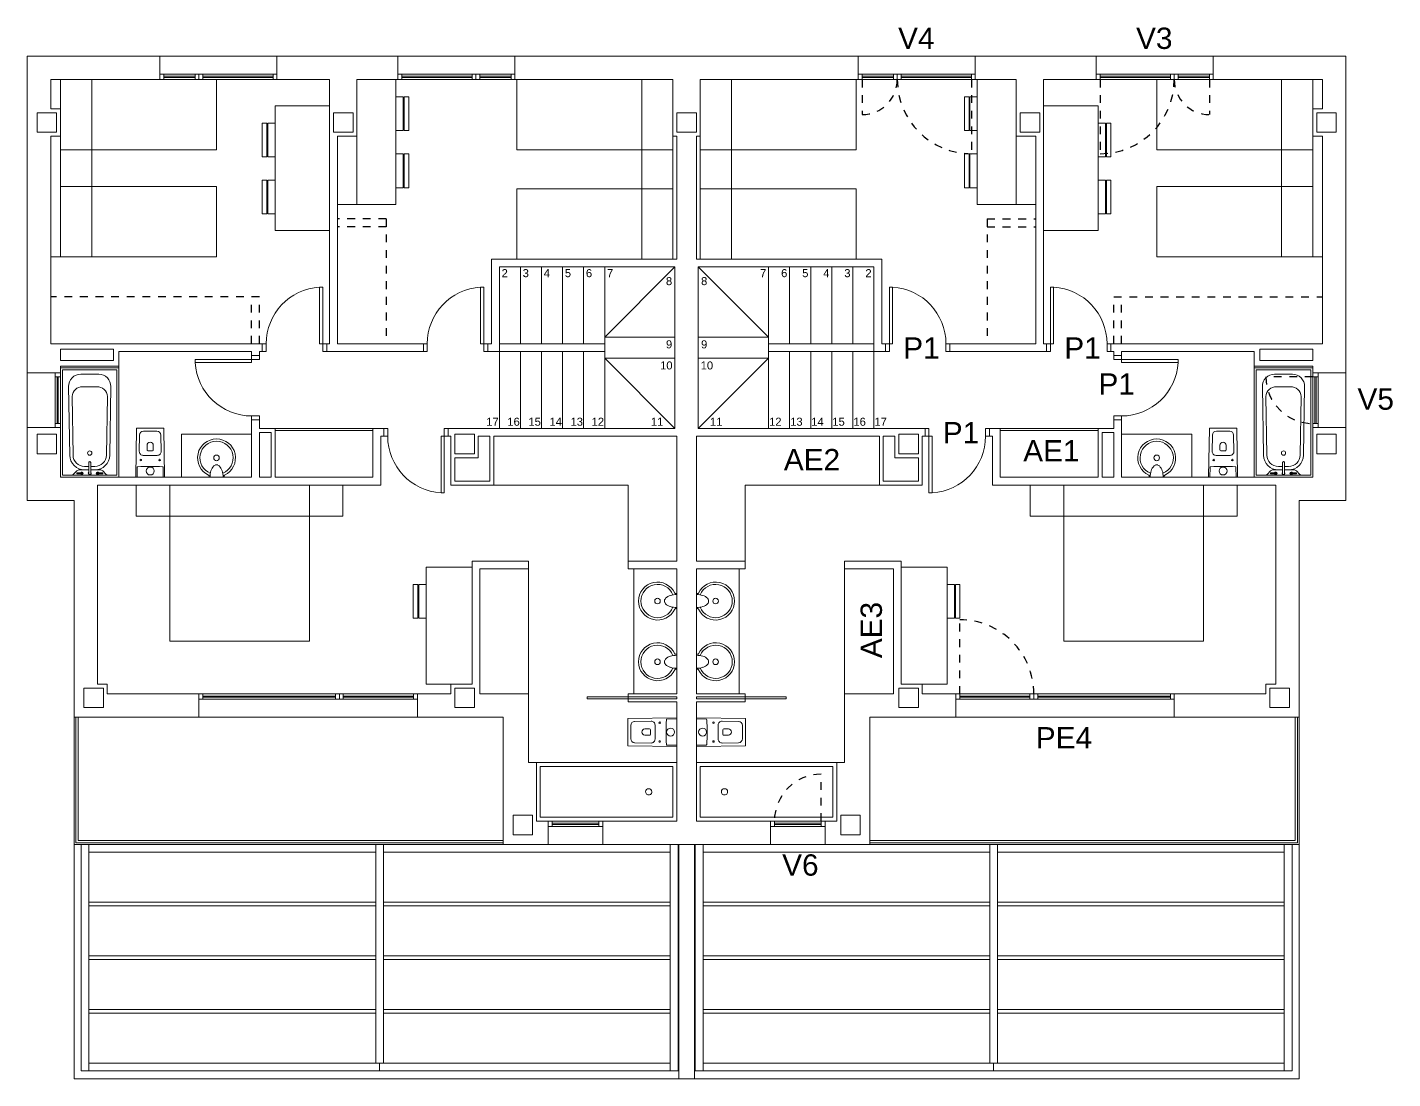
# Model space of a CAD drawing. Header units: millimetres. Extents: x 441156 to 441653, y 4514887 to 4515266.
# Drawn here: x 441623.88 to 441641.38, y 4515226.22 to 4515239.69 of the extents above; entities that cross this region are included whole.
import ezdxf
from ezdxf.enums import TextEntityAlignment as Align

# ---------------------------------------------------------------- set-up
doc = ezdxf.new("R2010")
doc.units = ezdxf.units.MM
doc.linetypes.add('CONTINUA', pattern=[0])
doc.linetypes.add('RAYITAS', pattern=[0.375, 0.25, -0.125])
doc.layers.add('01_muebles_B', color=254, linetype='Continuous', lineweight=5)
for name, color, linetype in [('01_pilares primera', 6, 'Continuous'), ('01_proyeccion', 36, 'RAYITAS'), ('01_proyección', 4, 'RAYITAS')]:
    doc.layers.add(name, color=color, linetype=linetype)
doc.styles.add('NIEVES2', font='sanss___.ttf')

# ---------------------------------------------------------------- blocks, each defined once
blk = doc.blocks.new('P725-10')
for p, q in [((-0.05, 0.824), (-0.091, 0.824)), ((-0.091, 0.824), (-0.091, 0.1)), ((-0.05, 0.824), (-0.05, 0)), ((-0.775, 0.1), (-0.825, 0.1)), ((-0.825, 0), (-0.775, 0)), ((-0.775, 0.1), (-0.775, 0)), ((0, 0.1), (-0.091, 0.1)), ((-0.05, 0), (0, 0))]:
    blk.add_line(p, q)
blk.add_arc((-0.05, 0.1), 0.725, 93.2758, 180)
blk = doc.blocks.new('A$C1029795F')
at = {"layer": '01_muebles_B', "linetype": 'CONTINUA'}
for p, q in [((0, 13.1, 0), (0, 9.043)), ((0, 13.1, 0), (1.7, 13.1, 0)), ((1.7, 13.1, 0), (1.7, 12.8, 0)), ((3.2, 13.1, 0), (1.7, 13.1, 0)), ((3.2, 13.1, 0), (3.2, 12.8, 0)), ((3.2, 13.1, 0), (4.75, 13.1, 0)), ((4.75, 13.1, 0), (4.75, 12.8, 0)), ((6.25, 13.1, 0), (4.75, 13.1, 0)), ((6.25, 13.1, 0), (6.25, 12.8, 0)), ((6.25, 13.1, 0), (10.65, 13.1, 0)), ((10.65, 13.1, 0), (6.25, 13.1, 0)), ((10.65, 13.1, 0), (10.65, 12.8, 0)), ((10.65, 13.1, 0), (12.15, 13.1, 0)), ((13.7, 13.1, 0), (12.15, 13.1, 0)), ((12.15, 13.1, 0), (12.15, 12.8, 0)), ((13.7, 13.1, 0), (13.7, 12.8, 0)), ((13.7, 13.1, 0), (15.2, 13.1, 0)), ((15.2, 13.1, 0), (15.2, 12.8, 0)), ((16.9, 13.1, 0), (15.2, 13.1, 0)), ((16.9, 13.1, 0), (16.9, 9.043, 0)), ((0.3, 12.8, 0), (0.3, 12.425, 0)), ((0.3, 12.8, 0), (1.7, 12.8, 0)), ((0.825, 12.8, 0), (0.825, 11.9, 0)), ((1.7, 12.87, 0), (3.2, 12.87, 0)), ((1.7, 12.8, 0), (3.2, 12.8, 0)), ((1.75, 12.87, 0), (1.75, 12.8, 0)), ((1.75, 12.842, 0), (2.15, 12.842, 0)), ((1.75, 12.828, 0), (2.15, 12.828, 0)), ((2.15, 12.87, 0), (2.15, 12.8, 0)), ((2.2, 12.87, 0), (2.2, 12.8, 0)), ((2.25, 12.87, 0), (2.25, 12.8, 0)), ((2.25, 12.842, 0), (3.15, 12.842, 0)), ((2.25, 12.828, 0), (3.15, 12.828, 0)), ((3.15, 12.87, 0), (3.15, 12.8, 0)), ((3.2, 12.8, 0), (3.875, 12.8, 0)), ((3.875, 12.8, 0), (3.875, 9.415, 0)), ((4.225, 12.075, 0), (4.225, 12.8, 0)), ((4.225, 12.8, 0), (4.75, 12.8, 0)), ((4.725, 11.2, 0), (4.725, 12.8, 0)), ((6.25, 12.87, 0), (4.75, 12.87, 0)), ((6.25, 12.8, 0), (4.75, 12.8, 0)), ((4.8, 12.87, 0), (4.8, 12.8, 0)), ((5.7, 12.842, 0), (4.8, 12.842, 0)), ((5.7, 12.828, 0), (4.8, 12.828, 0)), ((5.7, 12.87, 0), (5.7, 12.8, 0)), ((5.75, 12.87, 0), (5.75, 12.8, 0)), ((5.8, 12.87, 0), (5.8, 12.8, 0)), ((6.2, 12.842, 0), (5.8, 12.842, 0)), ((6.2, 12.828, 0), (5.8, 12.828, 0)), ((6.2, 12.87, 0), (6.2, 12.8, 0)), ((6.25, 12.8, 0), (8.275, 12.8, 0)), ((7.875, 12.8, 0), (7.875, 11.9, 0)), ((8.275, 12.075, 0), (8.275, 12.8, 0)), ((8.625, 12.075, 0), (8.625, 12.8, 0)), ((10.65, 12.8, 0), (8.625, 12.8, 0)), ((9.025, 12.8, 0), (9.025, 11.9, 0)), ((10.65, 12.87, 0), (12.15, 12.87, 0)), ((10.65, 12.8, 0), (12.15, 12.8, 0)), ((10.7, 12.87, 0), (10.7, 12.8, 0)), ((10.7, 12.842, 0), (11.1, 12.842, 0)), ((10.7, 12.828, 0), (11.1, 12.828, 0)), ((11.1, 12.87, 0), (11.1, 12.8, 0)), ((11.15, 12.87, 0), (11.15, 12.8, 0)), ((11.2, 12.87, 0), (11.2, 12.8, 0)), ((11.2, 12.842, 0), (12.1, 12.842, 0)), ((11.2, 12.828, 0), (12.1, 12.828, 0)), ((12.1, 12.87, 0), (12.1, 12.8, 0)), ((12.675, 12.8, 0), (12.15, 12.8, 0)), ((12.175, 11.2, 0), (12.175, 12.8, 0)), ((12.675, 12.075, 0), (12.675, 12.8, 0)), ((13.025, 12.8, 0), (13.025, 9.415, 0)), ((13.7, 12.8, 0), (13.025, 12.8, 0)), ((15.2, 12.87, 0), (13.7, 12.87, 0)), ((15.2, 12.8, 0), (13.7, 12.8, 0)), ((13.75, 12.87, 0), (13.75, 12.8, 0)), ((14.65, 12.842, 0), (13.75, 12.842, 0)), ((14.65, 12.828, 0), (13.75, 12.828, 0)), ((14.65, 12.87, 0), (14.65, 12.8, 0)), ((14.7, 12.87, 0), (14.7, 12.8, 0)), ((14.75, 12.87, 0), (14.75, 12.8, 0)), ((15.15, 12.842, 0), (14.75, 12.842, 0)), ((15.15, 12.828, 0), (14.75, 12.828, 0)), ((15.15, 12.87, 0), (15.15, 12.8, 0)), ((16.6, 12.8, 0), (15.2, 12.8, 0)), ((16.075, 12.8, 0), (16.075, 11.9, 0)), ((16.6, 12.8, 0), (16.6, 12.425, 0)), ((3.175, 10.865, 0), (3.175, 12.465, 0)), ((3.875, 12.465, 0), (3.175, 12.465, 0)), ((13.025, 12.465, 0), (13.725, 12.465, 0)), ((13.725, 10.865, 0), (13.725, 12.465, 0)), ((0.3, 12.075, 0), (0.3, 9.415, 0)), ((3.975, 12.075, 0), (3.975, 9.415, 0)), ((8.275, 12.075, 0), (8.275, 10.5, 0)), ((8.275, 12.075, 0), (8.325, 12.075, 0)), ((8.325, 12.075, 0), (8.325, 10.5, 0)), ((8.575, 12.075, 0), (8.575, 10.5, 0)), ((8.575, 12.075, 0), (8.625, 12.075, 0)), ((8.625, 12.075, 0), (8.625, 10.5, 0)), ((12.925, 12.075, 0), (12.925, 9.415, 0)), ((16.6, 12.075, 0), (16.6, 9.415, 0)), ((0.825, 11.43, 0), (0.825, 10.53, 0)), ((7.875, 11.4, 0), (7.875, 10.5, 0)), ((9.025, 11.4, 0), (9.025, 10.5, 0)), ((16.075, 11.43, 0), (16.075, 10.53, 0)), ((3.975, 11.2, 0), (4.725, 11.2, 0)), ((12.925, 11.2, 0), (12.175, 11.2, 0)), ((3.875, 10.865, 0), (3.175, 10.865, 0)), ((13.025, 10.865, 0), (13.725, 10.865, 0)), ((0.425, 10.53, 0), (0.3, 10.53, 0)), ((5.95, 10.5, 0), (8.325, 10.5, 0)), ((5.95, 9.415, 0), (5.95, 10.5, 0)), ((10.95, 10.5, 0), (8.575, 10.5, 0)), ((10.95, 9.415, 0), (10.95, 10.5, 0)), ((16.475, 10.53, 0), (16.6, 10.53, 0)), ((6.05, 10.4, 0), (8.3, 10.4, 0)), ((6.05, 9.315, 0), (6.05, 10.4, 0)), ((6.32, 9.415, 0), (6.32, 10.4, 0)), ((6.59, 9.415, 0), (6.59, 10.4, 0)), ((6.86, 9.415, 0), (6.86, 10.4, 0)), ((7.13, 9.415, 0), (7.13, 10.4, 0)), ((7.4, 9.5, 0), (7.4, 10.4, 0)), ((7.4, 9.5, 0), (8.3, 10.4, 0)), ((8.3, 8.33, 0), (8.3, 10.4, 0)), ((10.85, 10.4, 0), (8.6, 10.4, 0)), ((9.5, 9.5, 0), (8.6, 10.4, 0)), ((8.6, 8.33, 0), (8.6, 10.4, 0)), ((9.5, 9.5, 0), (9.5, 10.4, 0)), ((9.77, 9.415, 0), (9.77, 10.4, 0)), ((10.04, 9.415, 0), (10.04, 10.4, 0)), ((10.31, 9.415, 0), (10.31, 10.4, 0)), ((10.58, 9.415, 0), (10.58, 10.4, 0)), ((10.85, 9.315, 0), (10.85, 10.4, 0)), ((7.4, 9.5, 0), (7.4, 8.33, 0)), ((7.4, 9.5, 0), (8.3, 9.5, 0)), ((9.5, 9.5, 0), (8.6, 9.5, 0)), ((9.5, 9.5, 0), (9.5, 8.33, 0)), ((3.012, 9.415, 0), (0.3, 9.415, 0)), ((2.875, 9.315, 0), (1.175, 9.315, 0)), ((1.175, 9.13, 0), (1.175, 9.315, 0)), ((2.875, 9.315, 0), (2.875, 9.265, 0)), ((3.012, 9.315, 0), (2.975, 9.315, 0)), ((2.975, 9.315, 0), (2.975, 9.265, 0)), ((3.012, 9.415, 0), (3.012, 9.315, 0)), ((3.875, 9.415, 0), (3.837, 9.415, 0)), ((3.837, 9.415, 0), (3.837, 9.315, 0)), ((5.076, 9.315, 0), (3.837, 9.315, 0)), ((5.076, 9.415, 0), (3.975, 9.415, 0)), ((5.076, 9.415, 0), (5.076, 9.315, 0)), ((5.95, 9.415, 0), (5.901, 9.415, 0)), ((5.901, 9.415, 0), (5.901, 9.315, 0)), ((6.05, 9.315, 0), (5.901, 9.315, 0)), ((6.05, 9.415, 0), (7.4, 9.415, 0)), ((6.05, 9.315, 0), (6.05, 8.33, 0)), ((6.05, 9.315, 0), (7.4, 9.315, 0)), ((6.32, 9.315, 0), (6.32, 8.33, 0)), ((6.59, 9.315, 0), (6.59, 8.33, 0)), ((6.86, 9.315, 0), (6.86, 8.33, 0)), ((7.13, 9.315, 0), (7.13, 8.33, 0)), ((7.4, 9.315, 0), (7.4, 9.23, 0)), ((10.85, 9.415, 0), (9.5, 9.415, 0)), ((9.5, 9.315, 0), (9.5, 9.23, 0)), ((10.85, 9.315, 0), (9.5, 9.315, 0)), ((9.77, 9.315, 0), (9.77, 8.33, 0)), ((10.04, 9.315, 0), (10.04, 8.33, 0)), ((10.31, 9.315, 0), (10.31, 8.33, 0)), ((10.58, 9.315, 0), (10.58, 8.33, 0)), ((10.85, 9.315, 0), (10.85, 8.33, 0)), ((10.85, 9.315, 0), (10.999, 9.315, 0)), ((10.95, 9.415, 0), (10.999, 9.415, 0)), ((10.999, 9.415, 0), (10.999, 9.315, 0)), ((11.824, 9.415, 0), (12.925, 9.415, 0)), ((11.824, 9.415, 0), (11.824, 9.315, 0)), ((11.824, 9.315, 0), (13.063, 9.315, 0)), ((13.025, 9.415, 0), (13.063, 9.415, 0)), ((13.063, 9.415, 0), (13.063, 9.315, 0)), ((13.888, 9.415, 0), (16.6, 9.415, 0)), ((13.888, 9.415, 0), (13.888, 9.315, 0)), ((13.888, 9.315, 0), (13.925, 9.315, 0)), ((13.925, 9.315, 0), (13.925, 9.265, 0)), ((14.025, 9.315, 0), (15.725, 9.315, 0)), ((14.025, 9.315, 0), (14.025, 9.265, 0)), ((15.725, 9.13, 0), (15.725, 9.315, 0)), ((1.175, 9.13, 0), (0.425, 9.13, 0)), ((0.425, 9.043), (0.425, 9.13, 0)), ((0.425, 7.705, 0), (0.425, 9.105, 0)), ((1.175, 9.105, 0), (0.425, 9.105, 0)), ((1.175, 9.105, 0), (1.175, 9.13, 0)), ((1.175, 7.705, 0), (1.175, 9.105, 0)), ((2.875, 9.265, 0), (2.975, 9.265, 0)), ((7.4, 9.23, 0), (8.3, 9.23, 0)), ((7.4, 9.23, 0), (8.3, 8.33, 0)), ((9.5, 9.23, 0), (8.6, 9.23, 0)), ((9.5, 9.23, 0), (8.6, 8.33, 0)), ((14.025, 9.265, 0), (13.925, 9.265, 0)), ((15.725, 9.105, 0), (15.725, 9.13, 0)), ((15.725, 9.13, 0), (16.475, 9.13, 0)), ((15.725, 7.705, 0), (15.725, 9.105, 0)), ((15.725, 9.105, 0), (16.475, 9.105, 0)), ((16.475, 9.043), (16.475, 9.13, 0)), ((16.475, 7.705, 0), (16.475, 9.105, 0)), ((0, 8.343), (0, 9.043)), ((0, 9.043), (0.425, 9.043)), ((0.355, 8.343), (0.355, 9.043)), ((0.425, 8.993), (0.355, 8.993)), ((0.383, 8.393), (0.383, 8.993)), ((0.397, 8.393), (0.397, 8.993)), ((0.425, 8.343), (0.425, 9.043)), ((1.149, 9.079, 0), (0.451, 9.079, 0)), ((0.451, 9.079, 0), (0.451, 7.731, 0)), ((0.685, 9.025, 0), (0.915, 9.025, 0)), ((1.149, 7.731, 0), (1.149, 9.079, 0)), ((15.751, 7.731, 0), (15.751, 9.079, 0)), ((15.751, 9.079, 0), (16.449, 9.079, 0)), ((16.215, 9.025, 0), (15.985, 9.025, 0)), ((16.449, 9.079, 0), (16.449, 7.731, 0)), ((16.9, 9.043), (16.475, 9.043)), ((16.475, 8.343), (16.475, 9.043)), ((16.475, 8.993), (16.545, 8.993)), ((16.503, 8.393), (16.503, 8.993)), ((16.517, 8.393), (16.517, 8.993)), ((16.545, 8.343), (16.545, 9.043)), ((16.9, 8.343), (16.9, 9.043)), ((0.544, 7.987, 0), (0.53, 8.867, 0)), ((0.71, 8.865, 0), (0.89, 8.865, 0)), ((1.056, 7.987, 0), (1.07, 8.867, 0)), ((15.844, 7.987, 0), (15.83, 8.867, 0)), ((16.19, 8.865, 0), (16.01, 8.865, 0)), ((16.356, 7.987, 0), (16.37, 8.867, 0)), ((0.586, 7.988, 0), (0.574, 8.739, 0)), ((1.014, 7.988, 0), (1.026, 8.739, 0)), ((15.886, 7.988, 0), (15.874, 8.739, 0)), ((16.314, 7.988, 0), (16.326, 8.739, 0)), ((2.875, 8.455, 0), (2.875, 7.705, 0)), ((2.875, 8.44, 0), (2.975, 8.44, 0)), ((2.975, 8.455, 0), (2.975, 8.33, 0)), ((13.925, 8.455, 0), (13.925, 8.33, 0)), ((14.025, 8.44, 0), (13.925, 8.44, 0)), ((14.025, 8.455, 0), (14.025, 7.705, 0)), ((0, 8.343), (0, 7.405, 0)), ((0, 8.343), (0.425, 8.343)), ((0.425, 8.393), (0.355, 8.393)), ((0.425, 8.343), (0.425, 7.705, 0)), ((1.439, 8.246, 0), (1.435, 8.036, 0)), ((1.661, 8.295, 0), (1.489, 8.295, 0)), ((1.711, 8.246, 0), (1.715, 8.036, 0)), ((2.875, 8.255, 0), (1.975, 8.255, 0)), ((1.975, 7.705, 0), (1.975, 8.255, 0)), ((2.975, 8.33, 0), (3.175, 8.33, 0)), ((2.975, 8.28, 0), (2.975, 7.705, 0)), ((2.975, 8.28, 0), (3.125, 8.28, 0)), ((3.125, 8.28, 0), (3.125, 7.705, 0)), ((4.43, 8.33, 0), (3.175, 8.33, 0)), ((3.175, 8.33, 0), (3.175, 7.705, 0)), ((4.43, 8.305, 0), (3.175, 8.305, 0)), ((4.569, 8.33, 0), (4.43, 8.33, 0)), ((4.43, 8.33, 0), (4.43, 7.705, 0)), ((4.569, 8.23, 0), (4.53, 8.23, 0)), ((4.53, 8.23, 0), (4.53, 7.605, 0)), ((4.569, 8.23, 0), (4.569, 8.33, 0)), ((8.3, 8.33, 0), (5.394, 8.33, 0)), ((5.394, 8.23, 0), (5.394, 8.33, 0)), ((5.43, 8.23, 0), (5.394, 8.23, 0)), ((5.43, 8.23, 0), (5.43, 7.605, 0)), ((5.93, 8.23, 0), (5.78, 8.23, 0)), ((5.78, 8.23, 0), (5.78, 7.955, 0)), ((5.93, 8.23, 0), (5.93, 7.655, 0)), ((8.325, 8.23, 0), (5.98, 8.23, 0)), ((5.98, 8.23, 0), (5.98, 7.605, 0)), ((8.325, 8.23, 0), (8.325, 6.63, 0)), ((8.575, 8.23, 0), (8.575, 6.63, 0)), ((8.575, 8.23, 0), (10.92, 8.23, 0)), ((8.6, 8.33, 0), (11.506, 8.33, 0)), ((10.92, 8.23, 0), (10.92, 7.605, 0)), ((10.97, 8.23, 0), (11.12, 8.23, 0)), ((10.97, 8.23, 0), (10.97, 7.655, 0)), ((11.12, 8.23, 0), (11.12, 7.955, 0)), ((11.47, 8.23, 0), (11.506, 8.23, 0)), ((11.47, 8.23, 0), (11.47, 7.605, 0)), ((11.506, 8.23, 0), (11.506, 8.33, 0)), ((12.331, 8.33, 0), (12.47, 8.33, 0)), ((12.331, 8.23, 0), (12.331, 8.33, 0)), ((12.331, 8.23, 0), (12.37, 8.23, 0)), ((12.37, 8.23, 0), (12.37, 7.605, 0)), ((12.47, 8.33, 0), (12.47, 7.705, 0)), ((12.47, 8.33, 0), (13.725, 8.33, 0)), ((12.47, 8.305, 0), (13.725, 8.305, 0)), ((13.925, 8.33, 0), (13.725, 8.33, 0)), ((13.725, 8.33, 0), (13.725, 7.705, 0)), ((13.925, 8.28, 0), (13.775, 8.28, 0)), ((13.775, 8.28, 0), (13.775, 7.705, 0)), ((13.925, 8.28, 0), (13.925, 7.705, 0)), ((14.025, 8.255, 0), (14.925, 8.255, 0)), ((14.925, 7.705, 0), (14.925, 8.255, 0)), ((15.189, 8.246, 0), (15.185, 8.036, 0)), ((15.239, 8.295, 0), (15.411, 8.295, 0)), ((15.461, 8.246, 0), (15.465, 8.036, 0)), ((16.475, 8.393), (16.545, 8.393)), ((16.9, 8.343), (16.475, 8.343)), ((16.475, 8.343), (16.475, 7.705, 0)), ((16.9, 8.343), (16.9, 7.405, 0)), ((1.535, 8.055, 0), (1.535, 8.115, 0)), ((1.615, 8.055, 0), (1.615, 8.115, 0)), ((15.285, 8.055, 0), (15.285, 8.115, 0)), ((15.365, 8.055, 0), (15.365, 8.115, 0)), ((0.787, 7.755, 0), (0.787, 7.893, 0)), ((0.813, 7.893, 0), (0.813, 7.755, 0)), ((1.665, 7.985, 0), (1.485, 7.985, 0)), ((1.605, 8.045, 0), (1.545, 8.045, 0)), ((5.78, 7.955, 0), (5.48, 7.955, 0)), ((5.48, 7.955, 0), (5.48, 7.655, 0)), ((11.12, 7.955, 0), (11.42, 7.955, 0)), ((11.42, 7.955, 0), (11.42, 7.655, 0)), ((15.235, 7.985, 0), (15.415, 7.985, 0)), ((15.295, 8.045, 0), (15.355, 8.045, 0)), ((16.087, 7.893, 0), (16.087, 7.755, 0)), ((16.113, 7.755, 0), (16.113, 7.893, 0)), ((1.175, 7.705, 0), (0.425, 7.705, 0)), ((0.425, 7.705, 0), (2.875, 7.705, 0)), ((0.451, 7.731, 0), (1.149, 7.731, 0)), ((0.633, 7.785, 0), (0.594, 7.746, 0)), ((0.634, 7.763, 0), (0.7, 7.763, 0)), ((0.634, 7.763, 0), (0.634, 7.748, 0)), ((0.634, 7.748, 0), (0.7, 7.748, 0)), ((0.734, 7.8, 0), (0.669, 7.8, 0)), ((0.734, 7.842, 0), (0.787, 7.842, 0)), ((0.734, 7.8, 0), (0.787, 7.8, 0)), ((0.813, 7.842, 0), (0.866, 7.842, 0)), ((0.813, 7.8, 0), (0.866, 7.8, 0)), ((0.866, 7.8, 0), (0.931, 7.8, 0)), ((0.966, 7.763, 0), (0.9, 7.763, 0)), ((0.9, 7.748, 0), (0.966, 7.748, 0)), ((0.966, 7.748, 0), (0.966, 7.763, 0)), ((0.967, 7.785, 0), (1.006, 7.746, 0)), ((1.409, 7.832, 0), (1.407, 7.705, 0)), ((1.741, 7.832, 0), (1.743, 7.705, 0)), ((2.328, 7.707, 0), (2.329, 7.722, 0)), ((2.519, 7.705, 0), (2.331, 7.705, 0)), ((2.41, 7.862, 0), (2.44, 7.862, 0)), ((2.522, 7.707, 0), (2.521, 7.722, 0)), ((3.125, 7.705, 0), (2.975, 7.705, 0)), ((4.43, 7.705, 0), (3.175, 7.705, 0)), ((12.47, 7.705, 0), (13.725, 7.705, 0)), ((13.775, 7.705, 0), (13.925, 7.705, 0)), ((16.475, 7.705, 0), (14.025, 7.705, 0)), ((14.378, 7.707, 0), (14.379, 7.722, 0)), ((14.381, 7.705, 0), (14.569, 7.705, 0)), ((14.49, 7.862, 0), (14.46, 7.862, 0)), ((14.572, 7.707, 0), (14.571, 7.722, 0)), ((15.159, 7.832, 0), (15.157, 7.705, 0)), ((15.491, 7.832, 0), (15.493, 7.705, 0)), ((15.725, 7.705, 0), (16.475, 7.705, 0)), ((16.449, 7.731, 0), (15.751, 7.731, 0)), ((15.933, 7.785, 0), (15.894, 7.746, 0)), ((15.934, 7.763, 0), (16, 7.763, 0)), ((15.934, 7.748, 0), (15.934, 7.763, 0)), ((16, 7.748, 0), (15.934, 7.748, 0)), ((16.034, 7.8, 0), (15.969, 7.8, 0)), ((16.087, 7.842, 0), (16.034, 7.842, 0)), ((16.087, 7.8, 0), (16.034, 7.8, 0)), ((16.166, 7.842, 0), (16.113, 7.842, 0)), ((16.166, 7.8, 0), (16.113, 7.8, 0)), ((16.166, 7.8, 0), (16.231, 7.8, 0)), ((16.266, 7.763, 0), (16.2, 7.763, 0)), ((16.266, 7.748, 0), (16.2, 7.748, 0)), ((16.266, 7.763, 0), (16.266, 7.748, 0)), ((16.267, 7.785, 0), (16.306, 7.746, 0)), ((0.9, 7.605, 0), (0.9, 5.055, 0)), ((4.53, 7.605, 0), (0.9, 7.605, 0)), ((5.98, 7.605, 0), (5.43, 7.605, 0)), ((5.48, 7.655, 0), (5.93, 7.655, 0)), ((5.98, 7.605, 0), (7.7, 7.605, 0)), ((7.7, 7.605, 0), (7.7, 6.63, 0)), ((9.2, 7.605, 0), (9.2, 6.63, 0)), ((10.92, 7.605, 0), (9.2, 7.605, 0)), ((10.92, 7.605, 0), (11.47, 7.605, 0)), ((11.42, 7.655, 0), (10.97, 7.655, 0)), ((12.37, 7.605, 0), (16, 7.605, 0)), ((0.6, 7.405, 0), (0, 7.405, 0)), ((0.6, 7.405, 0), (0.6, 4.63, 0)), ((16.3, 7.405, 0), (16.3, 4.63, 0)), ((16.3, 7.405, 0), (16.9, 7.405, 0)), ((3.615, 7.205, 0), (1.825, 7.205, 0)), ((13.285, 7.205, 0), (15.075, 7.205, 0)), ((5.7, 6.63, 0), (6.425, 6.63, 0)), ((5.8, 6.53, 0), (5.8, 4.93, 0)), ((5.8, 6.53, 0), (6.425, 6.53, 0)), ((6.425, 6.53, 0), (6.425, 6.63, 0)), ((6.425, 6.53, 0), (6.425, 4.93, 0)), ((7.7, 6.63, 0), (8.325, 6.63, 0)), ((7.7, 6.53, 0), (7.7, 6.63, 0)), ((7.7, 6.53, 0), (8.325, 6.53, 0)), ((7.775, 6.53, 0), (7.775, 4.93, 0)), ((8.325, 6.53, 0), (8.325, 4.93, 0)), ((9.2, 6.63, 0), (8.575, 6.63, 0)), ((8.575, 6.53, 0), (8.575, 4.93, 0)), ((8.575, 6.53, 0), (8.575, 4.93, 0)), ((9.2, 6.53, 0), (8.575, 6.53, 0)), ((9.125, 6.53, 0), (9.125, 4.93, 0)), ((9.2, 6.53, 0), (9.2, 6.63, 0)), ((11.2, 6.63, 0), (10.475, 6.63, 0)), ((10.475, 6.53, 0), (10.475, 6.63, 0)), ((10.475, 6.53, 0), (10.475, 4.93, 0)), ((11.1, 6.53, 0), (10.475, 6.53, 0)), ((11.1, 6.53, 0), (11.1, 4.93, 0)), ((8.168, 6.104, 0), (8.168, 6.134, 0)), ((8.323, 6.215, 0), (8.308, 6.215, 0)), ((8.325, 6.213, 0), (8.325, 6.025, 0)), ((8.575, 6.213, 0), (8.575, 6.025, 0)), ((8.577, 6.215, 0), (8.592, 6.215, 0)), ((8.732, 6.104, 0), (8.732, 6.134, 0)), ((8.323, 6.022, 0), (8.308, 6.023, 0)), ((8.577, 6.022, 0), (8.592, 6.023, 0)), ((8.323, 5.438, 0), (8.308, 5.437, 0)), ((8.325, 5.247, 0), (8.325, 5.435, 0)), ((8.575, 5.247, 0), (8.575, 5.435, 0)), ((8.577, 5.438, 0), (8.592, 5.437, 0)), ((8.168, 5.356, 0), (8.168, 5.326, 0)), ((8.732, 5.356, 0), (8.732, 5.326, 0)), ((8.323, 5.245, 0), (8.308, 5.245, 0)), ((8.577, 5.245, 0), (8.592, 5.245, 0)), ((2.2, 4.93, 0), (1.025, 4.93, 0)), ((2.2, 4.93, 0), (2.2, 4.63, 0)), ((5, 4.93, 0), (2.2, 4.93, 0)), ((2.25, 4.93, 0), (2.25, 4.86, 0)), ((2.25, 4.902, 0), (3.95, 4.902, 0)), ((3.95, 4.93, 0), (3.95, 4.86, 0)), ((4, 4.93, 0), (4, 4.86, 0)), ((4.05, 4.93, 0), (4.05, 4.86, 0)), ((4.95, 4.902, 0), (4.05, 4.902, 0)), ((4.95, 4.93, 0), (4.95, 4.86, 0)), ((5.43, 4.93, 0), (5, 4.93, 0)), ((5, 4.93, 0), (5, 4.63, 0)), ((6.425, 4.93, 0), (5.8, 4.93, 0)), ((6.425, 4.93, 0), (6.425, 4.05, 0)), ((7.7, 4.93, 0), (8.325, 4.93, 0)), ((7.7, 4.93, 0), (7.7, 4.894, 0)), ((9.2, 4.93, 0), (8.575, 4.93, 0)), ((9.2, 4.93, 0), (9.2, 4.894, 0)), ((10.475, 4.93, 0), (11.1, 4.93, 0)), ((10.475, 4.93, 0), (10.475, 4.05, 0)), ((11.47, 4.93, 0), (11.9, 4.93, 0)), ((11.9, 4.93, 0), (11.9, 4.63, 0)), ((11.9, 4.93, 0), (14.7, 4.93, 0)), ((11.95, 4.93, 0), (11.95, 4.86, 0)), ((11.95, 4.902, 0), (12.85, 4.902, 0)), ((12.85, 4.93, 0), (12.85, 4.86, 0)), ((12.9, 4.93, 0), (12.9, 4.86, 0)), ((12.95, 4.93, 0), (12.95, 4.86, 0)), ((14.65, 4.902, 0), (12.95, 4.902, 0)), ((14.65, 4.93, 0), (14.65, 4.86, 0)), ((14.7, 4.93, 0), (14.7, 4.63, 0)), ((5, 4.86, 0), (2.2, 4.86, 0)), ((2.25, 4.888, 0), (3.95, 4.888, 0)), ((4.95, 4.888, 0), (4.05, 4.888, 0)), ((7.7, 4.894, 0), (7.7, 4.866, 0)), ((7.7, 4.866, 0), (7.7, 4.83, 0)), ((7.7, 4.83, 0), (8.325, 4.83, 0)), ((8.325, 4.83, 0), (8.325, 3.3, 0)), ((8.575, 4.83, 0), (8.575, 3.3, 0)), ((9.2, 4.83, 0), (8.575, 4.83, 0)), ((9.2, 4.894, 0), (9.2, 4.866, 0)), ((9.2, 4.866, 0), (9.2, 4.83, 0)), ((11.9, 4.86, 0), (14.7, 4.86, 0)), ((11.95, 4.888, 0), (12.85, 4.888, 0)), ((14.65, 4.888, 0), (12.95, 4.888, 0)), ((2.2, 4.63, 0), (0.6, 4.63, 0)), ((0.6, 4.63, 0), (0.6, 3, 0)), ((0.62, 4.63, 0), (0.62, 3.02, 0)), ((0.65, 4.63, 0), (0.65, 3.05, 0)), ((2.2, 4.63, 0), (5, 4.63, 0)), ((6.1, 4.63, 0), (5, 4.63, 0)), ((6.1, 4.63, 0), (6.1, 3, 0)), ((7.784, 4.576, 0), (7.994, 4.58, 0)), ((8.198, 4.606, 0), (8.325, 4.608, 0)), ((8.702, 4.606), (8.575, 4.608)), ((9.116, 4.576), (8.906, 4.58)), ((10.8, 4.63, 0), (11.9, 4.63, 0)), ((10.8, 4.63, 0), (10.8, 3, 0)), ((14.7, 4.63, 0), (11.9, 4.63, 0)), ((14.7, 4.63, 0), (16.3, 4.63, 0)), ((16.25, 4.63, 0), (16.25, 3.05, 0)), ((16.28, 4.63, 0), (16.28, 3.02, 0)), ((16.3, 4.63, 0), (16.3, 3, 0)), ((7.735, 4.526, 0), (7.735, 4.354, 0)), ((7.975, 4.48, 0), (7.915, 4.48, 0)), ((7.975, 4.4, 0), (7.915, 4.4, 0)), ((7.985, 4.47, 0), (7.985, 4.41, 0)), ((8.045, 4.53, 0), (8.045, 4.35, 0)), ((8.855, 4.53), (8.855, 4.35)), ((8.915, 4.47), (8.915, 4.41)), ((8.925, 4.48), (8.985, 4.48)), ((8.925, 4.4), (8.985, 4.4)), ((9.165, 4.526), (9.165, 4.354)), ((7.784, 4.304, 0), (7.994, 4.3, 0)), ((8.198, 4.274, 0), (8.325, 4.272, 0)), ((8.702, 4.274), (8.575, 4.272)), ((9.116, 4.304), (8.906, 4.3)), ((6.525, 3.3, 0), (6.675, 3.3, 0)), ((7.375, 3.3, 0), (6.675, 3.3, 0)), ((6.675, 3.3, 0), (6.675, 3, 0)), ((7.375, 3.23, 0), (6.675, 3.23, 0)), ((6.725, 3.3, 0), (6.725, 3.23, 0)), ((7.325, 3.272, 0), (6.725, 3.272, 0)), ((7.325, 3.258, 0), (6.725, 3.258, 0)), ((7.325, 3.3, 0), (7.325, 3.23, 0)), ((7.375, 3.3, 0), (8.325, 3.3, 0)), ((7.375, 3.3, 0), (7.375, 3, 0)), ((9.525, 3.3, 0), (8.575, 3.3, 0)), ((9.525, 3.3, 0), (9.525, 3, 0)), ((9.525, 3.3, 0), (10.225, 3.3, 0)), ((9.525, 3.23, 0), (10.225, 3.23, 0)), ((9.575, 3.3, 0), (9.575, 3.23, 0)), ((9.575, 3.272, 0), (10.175, 3.272, 0)), ((9.575, 3.258, 0), (10.175, 3.258, 0)), ((10.175, 3.3, 0), (10.175, 3.23, 0)), ((10.225, 3.3, 0), (10.225, 3, 0)), ((10.375, 3.3, 0), (10.225, 3.3, 0)), ((0.6, 3, 0), (6.1, 3, 0)), ((0.6, 3, 0), (0.6, 0, 0)), ((0.62, 3.02, 0), (6.1, 3.02, 0)), ((0.65, 3.05, 0), (6.1, 3.05, 0)), ((0.69, 3, 0), (0.69, 0.1, 0)), ((0.79, 0.1, 0), (0.79, 3, 0)), ((4.465, 0.2, 0), (4.465, 3, 0)), ((4.565, 0.2, 0), (4.565, 3, 0)), ((6.1, 3, 0), (6.675, 3, 0)), ((7.375, 3, 0), (6.675, 3, 0)), ((7.375, 3, 0), (9.525, 3, 0)), ((8.24, 0.1, 0), (8.24, 3, 0)), ((8.34, 0.1, 0), (8.34, 3, 0)), ((8.35, 3, 0), (8.35, 0, 0)), ((8.35, 3, 0), (8.35, 0, 0)), ((8.55, 3, 0), (8.55, 0, 0)), ((8.55, 3, 0), (8.55, 0, 0)), ((8.56, 0.1, 0), (8.56, 3, 0)), ((8.66, 0.1, 0), (8.66, 3, 0)), ((9.525, 3, 0), (10.225, 3, 0)), ((10.8, 3, 0), (10.225, 3, 0)), ((16.25, 3.05, 0), (10.8, 3.05, 0)), ((16.28, 3.02, 0), (10.8, 3.02, 0)), ((16.3, 3, 0), (10.8, 3, 0)), ((12.335, 0.2, 0), (12.335, 3, 0)), ((12.435, 0.2, 0), (12.435, 3, 0)), ((16.11, 0.1, 0), (16.11, 3, 0)), ((16.21, 3, 0), (16.21, 0.1, 0)), ((16.3, 3, 0), (16.3, 0, 0)), ((4.465, 2.9, 0), (0.79, 2.9, 0)), ((8.24, 2.9, 0), (4.565, 2.9, 0)), ((8.66, 2.9, 0), (12.335, 2.9, 0)), ((12.435, 2.9, 0), (16.11, 2.9, 0)), ((0.79, 2.263, 0), (4.465, 2.263, 0)), ((0.79, 2.213, 0), (4.465, 2.213, 0)), ((4.565, 2.263, 0), (8.24, 2.263, 0)), ((4.565, 2.213, 0), (8.24, 2.213, 0)), ((12.335, 2.263, 0), (8.66, 2.263, 0)), ((12.335, 2.213, 0), (8.66, 2.213, 0)), ((16.11, 2.263, 0), (12.435, 2.263, 0)), ((16.11, 2.213, 0), (12.435, 2.213, 0)), ((0.79, 1.575, 0), (4.465, 1.575, 0)), ((4.565, 1.575, 0), (8.24, 1.575, 0)), ((12.335, 1.575, 0), (8.66, 1.575, 0)), ((16.11, 1.575, 0), (12.435, 1.575, 0)), ((0.79, 1.525, 0), (4.465, 1.525, 0)), ((4.565, 1.525, 0), (8.24, 1.525, 0)), ((12.335, 1.525, 0), (8.66, 1.525, 0)), ((16.11, 1.525, 0), (12.435, 1.525, 0)), ((0.79, 0.888, 0), (4.465, 0.888, 0)), ((4.565, 0.888, 0), (8.24, 0.888, 0)), ((12.335, 0.888, 0), (8.66, 0.888, 0)), ((16.11, 0.888, 0), (12.435, 0.888, 0)), ((0.79, 0.838, 0), (4.465, 0.838, 0)), ((4.565, 0.838, 0), (8.24, 0.838, 0)), ((12.335, 0.838, 0), (8.66, 0.838, 0)), ((16.11, 0.838, 0), (12.435, 0.838, 0)), ((8.24, 0.2, 0), (0.79, 0.2, 0)), ((4.515, 0.1, 0), (4.515, 0.2, 0)), ((4.515, 0.1, 0), (4.515, 0.2, 0)), ((8.66, 0.2, 0), (16.11, 0.2, 0)), ((12.385, 0.1, 0), (12.385, 0.2, 0)), ((12.385, 0.1, 0), (12.385, 0.2, 0)), ((8.35, 0, 0), (0.6, 0, 0)), ((8.34, 0.1, 0), (0.69, 0.1, 0)), ((8.55, 0, 0), (8.35, 0, 0)), ((8.35, 0, 0), (8.55, 0, 0)), ((8.55, 0, 0), (16.3, 0, 0)), ((8.56, 0.1, 0), (16.21, 0.1, 0))]:
    blk.add_line(p, q, dxfattribs=at)
at = {"layer": '01_muebles_B', "linetype": 'CONTINUA', "elevation": 0}
for points in [[(0.425, 11.9), (2.425, 11.9), (2.425, 12.8), (0.425, 12.8)], [(8.275, 11.9), (6.275, 11.9), (6.275, 12.8), (8.275, 12.8)], [(8.625, 11.9), (10.625, 11.9), (10.625, 12.8), (8.625, 12.8)], [(16.475, 11.9), (14.475, 11.9), (14.475, 12.8), (16.475, 12.8)], [(4.819, 12.578), (4.819, 12.146), (4.725, 12.146), (4.725, 12.578)], [(4.888, 12.578), (4.888, 12.146), (4.83, 12.146), (4.83, 12.578)], [(12.012, 12.578), (12.012, 12.146), (12.07, 12.146), (12.07, 12.578)], [(12.081, 12.578), (12.081, 12.146), (12.175, 12.146), (12.175, 12.578)], [(3.012, 12.242), (3.012, 11.811), (3.07, 11.811), (3.07, 12.242)], [(3.081, 12.242), (3.081, 11.811), (3.175, 11.811), (3.175, 12.242)], [(13.819, 12.242), (13.819, 11.811), (13.725, 11.811), (13.725, 12.242)], [(13.888, 12.242), (13.888, 11.811), (13.83, 11.811), (13.83, 12.242)], [(0.425, 11.43), (0.426, 11.9), (0.825, 11.9), (0.825, 11.43)], [(7.876, 11.4), (7.876, 11.9), (8.275, 11.9), (8.275, 11.4)], [(9.024, 11.4), (9.024, 11.9), (8.625, 11.9), (8.625, 11.4)], [(16.474, 11.43), (16.474, 11.9), (16.075, 11.9), (16.075, 11.43)], [(4.819, 11.846), (4.819, 11.414), (4.725, 11.414), (4.725, 11.846)], [(4.888, 11.846), (4.888, 11.414), (4.83, 11.414), (4.83, 11.846)], [(12.012, 11.846), (12.012, 11.414), (12.07, 11.414), (12.07, 11.846)], [(12.081, 11.846), (12.081, 11.414), (12.175, 11.414), (12.175, 11.846)], [(0.425, 10.53), (2.425, 10.53), (2.425, 11.43), (0.425, 11.43)], [(3.012, 11.511), (3.012, 11.079), (3.07, 11.079), (3.07, 11.511)], [(3.081, 11.511), (3.081, 11.079), (3.175, 11.079), (3.175, 11.511)], [(8.275, 10.5), (6.275, 10.5), (6.275, 11.4), (8.275, 11.4)], [(8.625, 10.5), (10.625, 10.5), (10.625, 11.4), (8.625, 11.4)], [(13.819, 11.511), (13.819, 11.079), (13.725, 11.079), (13.725, 11.511)], [(13.888, 11.511), (13.888, 11.079), (13.83, 11.079), (13.83, 11.511)], [(16.475, 10.53), (14.475, 10.53), (14.475, 11.43), (16.475, 11.43)], [(0.425, 9.345), (1.105, 9.345), (1.105, 9.2), (0.425, 9.2)], [(16.475, 9.345), (15.795, 9.345), (15.795, 9.2), (16.475, 9.2)], [(1.825, 7.605), (1.394, 7.604), (1.394, 7.205), (1.825, 7.205)], [(1.825, 5.605), (1.825, 7.605), (3.615, 7.605), (3.615, 5.605)], [(3.615, 7.605), (4.045, 7.604), (4.045, 7.205), (3.615, 7.205)], [(13.285, 7.605), (12.855, 7.604), (12.855, 7.205), (13.285, 7.205)], [(15.075, 5.605), (15.075, 7.605), (13.285, 7.605), (13.285, 5.605)], [(15.075, 7.605), (15.506, 7.604), (15.506, 7.205), (15.075, 7.205)], [(5.11, 5.055), (5.7, 5.055), (5.7, 6.555), (5.11, 6.555)], [(11.79, 5.055), (11.2, 5.055), (11.2, 6.555), (11.79, 6.555)], [(4.947, 6.332), (4.947, 5.901), (5.005, 5.901), (5.005, 6.332)], [(5.016, 6.332), (5.016, 5.901), (5.11, 5.901), (5.11, 6.332)], [(11.884, 6.332), (11.884, 5.901), (11.79, 5.901), (11.79, 6.332)], [(11.953, 6.332), (11.953, 5.901), (11.895, 5.901), (11.895, 6.332)], [(7.175, 4.894), (8.325, 4.894), (8.325, 4.866), (7.175, 4.866)], [(9.725, 4.894), (8.575, 4.894), (8.575, 4.866), (9.725, 4.866)], [(8.325, 4.05), (6.525, 4.05), (6.525, 3.3), (8.325, 3.3)], [(8.575, 4.05), (10.375, 4.05), (10.375, 3.3), (8.575, 3.3)], [(8.275, 4), (6.575, 4), (6.575, 3.35), (8.275, 3.35)], [(8.625, 4), (10.325, 4), (10.325, 3.35), (8.625, 3.35)]]:
    blk.add_lwpolyline(points, close=True, dxfattribs=at)
at = {"layer": '01_muebles_B', "linetype": 'CONTINUA'}
for points in [[(0.3, 12.425), (0.425, 12.425), (0.425, 12.075)], [(16.6, 12.425), (16.475, 12.425), (16.475, 12.075)], [(12.725, 12.125), (12.975, 12.125), (12.975, 12.375), (12.725, 12.375), (12.725, 12.125), (12.725, 12.125)], [(0.425, 12.075), (0.3, 12.075)], [(4.225, 12.075), (3.975, 12.075)], [(12.675, 12.075), (12.925, 12.075)], [(16.475, 12.075), (16.6, 12.075)], [(16, 7.605), (16, 5.055), (15.875, 5.055), (15.875, 4.93), (14.7, 4.93)], [(5.7, 6.63), (5.7, 5.055), (5.43, 5.055), (5.43, 4.93)], [(11.2, 6.63), (11.2, 5.055), (11.47, 5.055), (11.47, 4.93)], [(0.9, 5.055), (1.025, 5.055), (1.025, 4.93)], [(6.525, 3.3), (6.525, 4.05), (6.425, 4.05)], [(10.375, 3.3), (10.375, 4.05), (10.475, 4.05)]]:
    blk.add_lwpolyline(points, dxfattribs=at)
for points in [[(0.375, 12.125), (0.125, 12.125), (0.125, 12.375), (0.375, 12.375), (0.375, 12.125)], [(4.175, 12.125), (3.925, 12.125), (3.925, 12.375), (4.175, 12.375), (4.175, 12.125)], [(8.325, 12.375), (8.575, 12.375), (8.575, 12.125), (8.325, 12.125), (8.325, 12.375)], [(16.525, 12.125), (16.775, 12.125), (16.775, 12.375), (16.525, 12.375), (16.525, 12.125)], [(0.375, 8.005), (0.125, 8.005), (0.125, 8.255), (0.375, 8.255), (0.375, 8.005)], [(5.73, 8.005), (5.48, 8.005), (5.48, 8.255), (5.73, 8.255), (5.73, 8.005)], [(11.17, 8.005), (11.42, 8.005), (11.42, 8.255), (11.17, 8.255), (11.17, 8.005)], [(16.525, 8.005), (16.775, 8.005), (16.775, 8.255), (16.525, 8.255), (16.525, 8.005)], [(0.975, 4.755), (0.725, 4.755), (0.725, 5.005), (0.975, 5.005), (0.975, 4.755)], [(5.48, 4.755), (5.73, 4.755), (5.73, 5.005), (5.48, 5.005), (5.48, 4.755)], [(11.42, 4.755), (11.17, 4.755), (11.17, 5.005), (11.42, 5.005), (11.42, 4.755)], [(15.925, 4.755), (16.175, 4.755), (16.175, 5.005), (15.925, 5.005), (15.925, 4.755)], [(6.225, 3.125), (6.475, 3.125), (6.475, 3.375), (6.225, 3.375), (6.225, 3.125)], [(10.675, 3.125), (10.425, 3.125), (10.425, 3.375), (10.675, 3.375), (10.675, 3.125)]]:
    blk.add_lwpolyline(points, close=True, dxfattribs=at)
at = {"layer": '01_muebles_B', "linetype": 'CONTINUA', "elevation": 0}
for points in [[(4.225, 11.2), (4.225, 12.126)], [(12.675, 11.2), (12.675, 12.126)]]:
    blk.add_lwpolyline(points, dxfattribs=at)
at = {"layer": '01_muebles_B', "linetype": 'CONTINUA', "elevation": 0, "flags": 128}
for points in [[(1.756, 7.705, 0.414214), (1.76, 7.709), (1.76, 7.71), (1.75, 8.331, 0.436396), (1.746, 8.335), (1.404, 8.335, 0.436396), (1.4, 8.331), (1.39, 7.71), (1.39, 7.709, 0.414214), (1.394, 7.705)], [(15.144, 7.705, -0.414214), (15.14, 7.709), (15.14, 7.71), (15.15, 8.331, -0.436396), (15.154, 8.335), (15.496, 8.335, -0.436396), (15.5, 8.331), (15.51, 7.71), (15.51, 7.709, -0.414214), (15.506, 7.705)], [(8.325, 4.621, 0.414214), (8.321, 4.625), (8.32, 4.625), (7.699, 4.615, 0.436396), (7.695, 4.611), (7.695, 4.269, 0.436396), (7.699, 4.265), (8.32, 4.255), (8.321, 4.255, 0.414214), (8.325, 4.259)]]:
    blk.add_lwpolyline(points, format="xyb", close=True, dxfattribs=at)
at = {"layer": '01_muebles_B', "linetype": 'CONTINUA', "flags": 128}
blk.add_lwpolyline([(8.575, 4.621, -0.414214), (8.579, 4.625), (8.58, 4.625), (9.201, 4.615, -0.436396), (9.205, 4.611), (9.205, 4.269, -0.436396), (9.201, 4.265), (8.58, 4.255), (8.579, 4.255, -0.414214), (8.575, 4.259)], format="xyb", close=True, dxfattribs=at)
at = {"layer": '01_muebles_B', "linetype": 'CONTINUA'}
for centre, radius in [((0.8, 8.015, 0), 0.0275), ((1.455, 7.925, 0), 0.01), ((1.695, 7.925, 0), 0.01), ((2.425, 7.953, 0), 0.036), ((14.475, 7.953, 0), 0.036), ((15.205, 7.925, 0), 0.01), ((15.445, 7.925, 0), 0.01), ((16.1, 8.015, 0), 0.0275), ((1.575, 7.785, 0), 0.051), ((15.325, 7.785, 0), 0.051), ((8.077, 6.119, 0), 0.036), ((8.822, 6.119, 0), 0.036), ((8.077, 5.341, 0), 0.036), ((8.822, 5.341, 0), 0.036), ((8.105, 4.56, 0), 0.01), ((8.795, 4.56), 0.01), ((8.245, 4.44, 0), 0.051), ((8.655, 4.44), 0.051), ((8.105, 4.32, 0), 0.01), ((8.795, 4.32), 0.01)]:
    blk.add_circle(centre, radius, dxfattribs=at)
for centre, radius, start, end in [((0.683, 8.871, 0), 0.154, 89.317, 181.6763), ((0.916, 8.871, 0), 0.154, 358.3237, 90.683), ((15.983, 8.871, 0), 0.154, 89.317, 181.6763), ((16.216, 8.871, 0), 0.154, 358.3237, 90.683), ((0.706, 8.733, 0), 0.132, 88.598, 177.0747), ((0.894, 8.733, 0), 0.132, 2.9253, 91.402), ((16.006, 8.733, 0), 0.132, 88.598, 177.0747), ((16.194, 8.733, 0), 0.132, 2.9253, 91.402), ((1.489, 8.245, 0), 0.05, 90, 179.076), ((1.661, 8.245, 0), 0.05, 0.924, 90), ((15.239, 8.245, 0), 0.05, 90, 179.076), ((15.411, 8.245, 0), 0.05, 0.924, 90), ((1.575, 8.115, 0), 0.04, 0, 180), ((1.545, 8.055, 0), 0.01, 180, 270), ((1.605, 8.055, 0), 0.01, 270, 0), ((2.425, 7.953, 0), 0.243, 294.8749, 245.1251), ((2.425, 7.953, 0), 0.213, 292.0656, 248.0564), ((14.475, 7.953, 0), 0.243, 294.8749, 245.1251), ((14.475, 7.953, 0), 0.213, 291.9436, 247.9344), ((15.325, 8.115, 0), 0.04, 0, 180), ((15.295, 8.055, 0), 0.01, 180, 270), ((15.355, 8.055, 0), 0.01, 270, 0), ((0.734, 7.99, 0), 0.19, 180.9132, 270), ((0.734, 7.99, 0), 0.148, 180.8545, 270), ((0.866, 7.99, 0), 0.148, 270, 359.079), ((0.866, 7.99, 0), 0.19, 270, 359.0249), ((1.485, 8.035, 0), 0.05, 179.076, 270), ((1.665, 8.035, 0), 0.05, 270, 0.924), ((15.235, 8.035, 0), 0.05, 179.076, 270), ((15.415, 8.035, 0), 0.05, 270, 0.924), ((16.034, 7.99, 0), 0.19, 180.9751, 270), ((16.034, 7.99, 0), 0.148, 180.921, 270), ((16.166, 7.99, 0), 0.148, 270, 359.1455), ((16.166, 7.99, 0), 0.19, 270, 359.0868), ((0.558, 7.781, 0), 0.05, 270, 314.9968), ((0.669, 7.75, 0), 0.05, 90, 135), ((0.7, 7.755, 0), 0.017, 206.179, 153.821), ((0.7, 7.755, 0), 0.0075, 270, 90), ((0.8, 7.755, 0), 0.019, 133.1736, 46.8264), ((0.8, 7.755, 0), 0.013, 180, 0), ((0.9, 7.755, 0), 0.017, 26.179, 333.821), ((0.9, 7.755, 0), 0.0075, 90, 270), ((0.931, 7.75, 0), 0.05, 45.1537, 90), ((1.042, 7.781, 0), 0.05, 224.9908, 270), ((1.416, 7.832, 0), 0.007, 93.0641, 179.076), ((1.575, 4.861, 0), 2.982, 86.9359, 93.0641), ((1.734, 7.832, 0), 0.007, 0.924, 86.9359), ((2.316, 7.721, 0), 0.0128, 3.786, 59.4709), ((2.331, 7.708, 0), 0.0027, 186.6841, 270), ((2.621, 7.708, 0), 0.279, 163.1835, 180.617), ((2.491, 7.747, 0), 0.143, 134.3044, 163.1835), ((2.425, 7.814, 0), 0.0498, 107.9532, 134.3044), ((2.425, 7.814, 0), 0.0498, 45.6956, 72.5904), ((2.36, 7.747, 0), 0.143, 16.8165, 45.6956), ((2.23, 7.708, 0), 0.279, 359.383, 16.8165), ((2.519, 7.708, 0), 0.0027, 270, 353.3159), ((2.534, 7.721, 0), 0.0128, 120.5291, 176.214), ((14.366, 7.721, 0), 0.0128, 3.786, 59.4709), ((14.381, 7.708, 0), 0.0027, 186.6841, 270), ((14.67, 7.708, 0), 0.279, 163.1835, 180.617), ((14.54, 7.747, 0), 0.143, 134.3044, 163.1835), ((14.475, 7.814, 0), 0.0498, 107.4096, 134.3044), ((14.475, 7.814, 0), 0.0498, 45.6956, 72.0468), ((14.409, 7.747, 0), 0.143, 16.8165, 45.6956), ((14.279, 7.708, 0), 0.279, 359.383, 16.8165), ((14.569, 7.708, 0), 0.0027, 270, 353.3159), ((14.584, 7.721, 0), 0.0128, 120.5291, 176.214), ((15.166, 7.832, 0), 0.007, 93.0641, 179.076), ((15.325, 4.861, 0), 2.982, 86.9359, 93.0641), ((15.484, 7.832, 0), 0.007, 0.924, 86.9359), ((15.858, 7.781, 0), 0.05, 270, 315.0092), ((15.969, 7.75, 0), 0.05, 90, 134.8463), ((16, 7.755, 0), 0.017, 206.179, 153.821), ((16, 7.755, 0), 0.0075, 270, 90), ((16.1, 7.755, 0), 0.019, 133.1736, 46.8264), ((16.1, 7.755, 0), 0.013, 180, 0), ((16.2, 7.755, 0), 0.017, 26.179, 333.821), ((16.2, 7.755, 0), 0.0075, 90, 270), ((16.231, 7.75, 0), 0.05, 45, 90), ((16.342, 7.781, 0), 0.05, 225.0032, 270), ((8.077, 6.119, 0), 0.243, 24.8749, 335.1251), ((8.077, 6.119, 0), 0.213, 22.0656, 338.0564), ((8.822, 6.119, 0), 0.243, 204.8749, 155.1251), ((8.822, 6.119, 0), 0.213, 201.9436, 157.9344), ((8.216, 6.119, 0), 0.0498, 135.6956, 162.5904), ((8.283, 6.054, 0), 0.143, 106.8165, 135.6956), ((8.322, 5.923, 0), 0.279, 89.383, 106.8165), ((8.309, 6.228, 0), 0.0128, 210.5291, 266.214), ((8.322, 6.213, 0), 0.0027, 0, 83.3159), ((8.578, 6.213, 0), 0.0027, 96.6841, 180), ((8.578, 5.923, 0), 0.279, 73.1835, 90.617), ((8.591, 6.228, 0), 0.0128, 273.786, 329.4709), ((8.617, 6.054, 0), 0.143, 44.3044, 73.1835), ((8.684, 6.119, 0), 0.0498, 17.4096, 44.3044), ((8.216, 6.119, 0), 0.0498, 197.9532, 224.3044), ((8.283, 6.184, 0), 0.143, 224.3044, 253.1835), ((8.322, 6.315, 0), 0.279, 253.1835, 270.617), ((8.309, 6.01, 0), 0.0128, 93.786, 149.4709), ((8.322, 6.025, 0), 0.0027, 276.6841, 0), ((8.578, 6.315, 0), 0.279, 269.383, 286.8165), ((8.578, 6.025, 0), 0.0027, 180, 263.3159), ((8.591, 6.01, 0), 0.0128, 30.5291, 86.214), ((8.617, 6.184, 0), 0.143, 286.8165, 315.6956), ((8.684, 6.119, 0), 0.0498, 315.6956, 342.0468), ((8.077, 5.341, 0), 0.243, 24.8749, 335.1251), ((8.077, 5.341, 0), 0.213, 21.9436, 337.9344), ((8.322, 5.145, 0), 0.279, 89.383, 106.8165), ((8.309, 5.45, 0), 0.0128, 210.5291, 266.214), ((8.322, 5.435, 0), 0.0027, 0, 83.3159), ((8.578, 5.435, 0), 0.0027, 96.6841, 180), ((8.578, 5.145, 0), 0.279, 73.1835, 90.617), ((8.591, 5.45, 0), 0.0128, 273.786, 329.4709), ((8.822, 5.341, 0), 0.243, 204.8749, 155.1251), ((8.822, 5.341, 0), 0.213, 202.0656, 158.0564), ((8.216, 5.341, 0), 0.0498, 135.6956, 162.0468), ((8.216, 5.341, 0), 0.0498, 197.4096, 224.3044), ((8.283, 5.276, 0), 0.143, 106.8165, 135.6956), ((8.283, 5.406, 0), 0.143, 224.3044, 253.1835), ((8.322, 5.537, 0), 0.279, 253.1835, 270.617), ((8.578, 5.537, 0), 0.279, 269.383, 286.8165), ((8.617, 5.276, 0), 0.143, 44.3044, 73.1835), ((8.617, 5.406, 0), 0.143, 286.8165, 315.6956), ((8.684, 5.341, 0), 0.0498, 17.9532, 44.3044), ((8.684, 5.341, 0), 0.0498, 315.6956, 342.5904), ((8.309, 5.232, 0), 0.0128, 93.786, 149.4709), ((8.322, 5.247, 0), 0.0027, 276.6841, 0), ((8.578, 5.247, 0), 0.0027, 180, 263.3159), ((8.591, 5.232, 0), 0.0128, 30.5291, 86.214), ((7.785, 4.526, 0), 0.05, 90.924, 180), ((7.995, 4.53, 0), 0.05, 0, 90.924), ((11.169, 4.44, 0), 2.982, 176.9359, 183.0641), ((8.198, 4.599, 0), 0.007, 90.924, 176.9359), ((8.702, 4.599), 0.007, 3.0641, 89.076), ((5.731, 4.44), 2.982, 356.9359, 3.0641), ((8.905, 4.53), 0.05, 89.076, 180), ((9.115, 4.526), 0.05, 0, 89.076), ((7.915, 4.44, 0), 0.04, 90, 270), ((7.975, 4.47, 0), 0.01, 0, 90), ((7.975, 4.41, 0), 0.01, 270, 0), ((8.925, 4.47), 0.01, 90, 180), ((8.925, 4.41), 0.01, 180, 270), ((8.985, 4.44), 0.04, 270, 90), ((7.785, 4.354, 0), 0.05, 180, 269.076), ((7.995, 4.35, 0), 0.05, 269.076, 0), ((8.198, 4.281, 0), 0.007, 183.0641, 269.076), ((8.702, 4.281), 0.007, 270.924, 356.9359), ((8.905, 4.35), 0.05, 180, 270.924), ((9.115, 4.354), 0.05, 270.924, 0), ((7.965, 3.675, 0), 0.04, 0.0137, 180.0137), ((7.965, 3.675, 0), 0.04, 180.0137, 0.0137), ((8.935, 3.675, 0), 0.04, 359.9863, 179.9863), ((8.935, 3.675, 0), 0.04, 179.9863, 359.9863)]:
    blk.add_arc(centre, radius, start, end, dxfattribs=at)
at = {"layer": '01_muebles_B', "linetype": 'CONTINUA', "extrusion": (0, 0, -1)}
blk.add_ellipse((0.8, 7.893, 0), major_axis=(-0.013, 0), ratio=0.955769, start_param=0, end_param=3.141593, dxfattribs=at)
at = {"layer": '01_muebles_B', "linetype": 'CONTINUA'}
blk.add_ellipse((16.1, 7.893, 0), major_axis=(0.013, 0), ratio=0.955769, start_param=0, end_param=3.141593, dxfattribs=at)
at = {"layer": '01_proyección', "color": 120, "ltscale": 0.25}
for p, q in [((4.6, 11.015, 0), (3.975, 11.015, 0)), ((4.6, 10.915, 0), (3.975, 10.915, 0)), ((4.6, 11.015, 0), (4.6, 9.415, 0)), ((12.3, 11.015, 0), (12.925, 11.015, 0)), ((12.3, 11.015, 0), (12.3, 9.43, 0)), ((12.3, 10.915, 0), (12.925, 10.915, 0)), ((2.975, 10.015, 0), (0.3, 10.015, 0)), ((2.875, 9.415, 0), (2.875, 10.015, 0)), ((2.975, 9.415, 0), (2.975, 10.015, 0)), ((13.925, 10.015, 0), (16.6, 10.015, 0)), ((13.925, 9.415, 0), (13.925, 10.015, 0)), ((14.025, 9.415, 0), (14.025, 10.015, 0))]:
    blk.add_line(p, q, dxfattribs=at)
at = {"layer": '01_muebles_B', "linetype": 'CONTINUA'}
for p in [(3.837, 9.315, 0), (5.901, 9.315, 0)]:
    blk.add_blockref('P725-10', p, dxfattribs=at)
at = {"layer": '01_muebles_B', "linetype": 'CONTINUA', "xscale": -1}
for p in [(10.999, 9.315, 0), (13.063, 9.315, 0)]:
    blk.add_blockref('P725-10', p, dxfattribs=at)
at = {"layer": '01_muebles_B', "linetype": 'CONTINUA'}
for p, rotation in [((2.975, 9.265, 0), 89.99999999999999), ((11.506, 8.33, 0), 180)]:
    blk.add_blockref('P725-10', p, dxfattribs=dict(at, rotation=rotation))
at = {"layer": '01_muebles_B', "linetype": 'CONTINUA', "xscale": -1}
for p, rotation in [((13.925, 9.265, 0), 270), ((5.394, 8.33, 0), 180)]:
    blk.add_blockref('P725-10', p, dxfattribs=dict(at, rotation=rotation))
at = {"layer": '01_muebles_B', "linetype": 'CONTINUA', "style": 'NIEVES2'}
for s, height, p in [('2', 0.103, (6.119, 10.268, 0)), ('3', 0.103, (6.389, 10.268, 0)), ('4', 0.103, (6.659, 10.268, 0)), ('5', 0.103, (6.929, 10.268, 0)), ('6', 0.103, (7.199, 10.268, 0)), ('7', 0.103, (7.469, 10.268, 0)), ('7', 0.103, (9.431, 10.268, 0)), ('6', 0.103, (9.701, 10.268, 0)), ('5', 0.103, (9.971, 10.268, 0)), ('4', 0.103, (10.241, 10.268, 0)), ('3', 0.103, (10.511, 10.268, 0)), ('2', 0.103, (10.781, 10.268, 0)), ('8', 0.103, (8.225, 10.166, 0)), ('8', 0.103, (8.675, 10.166, 0)), ('9', 0.103, (8.225, 9.356, 0)), ('9', 0.103, (8.675, 9.356, 0)), ('10', 0.1026, (8.19, 9.086, 0)), ('10', 0.1026, (8.71, 9.086, 0)), ('17', 0.1026, (5.962, 8.365, 0)), ('16', 0.1026, (6.232, 8.365, 0)), ('15', 0.1026, (6.502, 8.365, 0)), ('14', 0.1026, (6.772, 8.365, 0)), ('13', 0.1026, (7.042, 8.365, 0)), ('12', 0.1026, (7.312, 8.365, 0)), ('11', 0.1026, (8.071, 8.365, 0)), ('11', 0.1026, (8.829, 8.365, 0)), ('12', 0.1026, (9.587, 8.365, 0)), ('13', 0.1026, (9.857, 8.365, 0)), ('14', 0.1026, (10.127, 8.365, 0)), ('15', 0.1026, (10.397, 8.365, 0)), ('16', 0.1026, (10.667, 8.365, 0)), ('17', 0.1026, (10.937, 8.365, 0))]:
    blk.add_text(s, height=height, dxfattribs=at).set_placement(p, align=Align.CENTER)

msp = doc.modelspace()

# ---------------------------------------------------------------- linework, layer by layer
at = {"layer": '01_proyeccion', "color": 170, "ltscale": 0.25}
for p, q in [((441634.585, 4515239.018, 0), (441634.585, 4515238.568, 0)), ((441635.985, 4515239.018, 0), (441635.985, 4515238.068, 0)), ((441637.635, 4515239.018, 0), (441637.635, 4515238.068, 0)), ((441639.035, 4515239.018, 0), (441639.035, 4515238.568, 0)), ((441640.36, 4515235.21, 0), (441639.76, 4515235.21, 0)), ((441635.835, 4515231.148, 0), (441635.835, 4515232.098, 0)), ((441634.06, 4515229.518, 0), (441634.06, 4515230.118, 0))]:
    msp.add_line(p, q, dxfattribs=at)
for centre, radius, start, end in [((441634.585, 4515239.018, 0), 0.45, 270, 0), ((441635.985, 4515239.018, 0), 0.95, 180.0003, 270), ((441637.635, 4515239.018, 0), 0.95, 270, 359.9997), ((441639.035, 4515239.018, 0), 0.45, 180, 270), ((441640.36, 4515235.211, 0), 0.6, 180.0958, 270), ((441635.835, 4515231.148, 0), 0.95, 359.996, 90), ((441634.06, 4515229.518, 0), 0.6, 90, 180)]:
    msp.add_arc(centre, radius, start, end, dxfattribs=at)

# ---------------------------------------------------------------- block references
at = {"layer": '01_muebles_B'}
msp.add_blockref('A$C1029795F', (441623.885, 4515226.218, 0), dxfattribs=at)

# ---------------------------------------------------------------- texts
at = {"layer": '01_pilares primera', "color": 7, "style": 'NIEVES2'}
for s, p in [('V4', (441635.512, 4515239.41, 0)), ('V3', (441638.562, 4515239.41, 0)), ('P1', (441635.578, 4515235.442)), ('P1', (441637.642, 4515235.442)), ('P1', (441638.08, 4515234.981)), ('V5', (441641.4, 4515234.788, 0)), ('P1', (441636.085, 4515234.357, 0)), ('AE1', (441637.37, 4515234.125)), ('AE2', (441634.302, 4515234.012)), ('PE4', (441637.531, 4515230.449, 0)), ('V6', (441634.026, 4515228.819, 0))]:
    msp.add_text(s, height=0.273, dxfattribs=at).set_placement(p, align=Align.RIGHT)
msp.add_text('AE3', height=0.273, rotation=90, dxfattribs=at).set_placement((441634.838, 4515232.326), align=Align.RIGHT)

doc.saveas('drawing.dxf')
